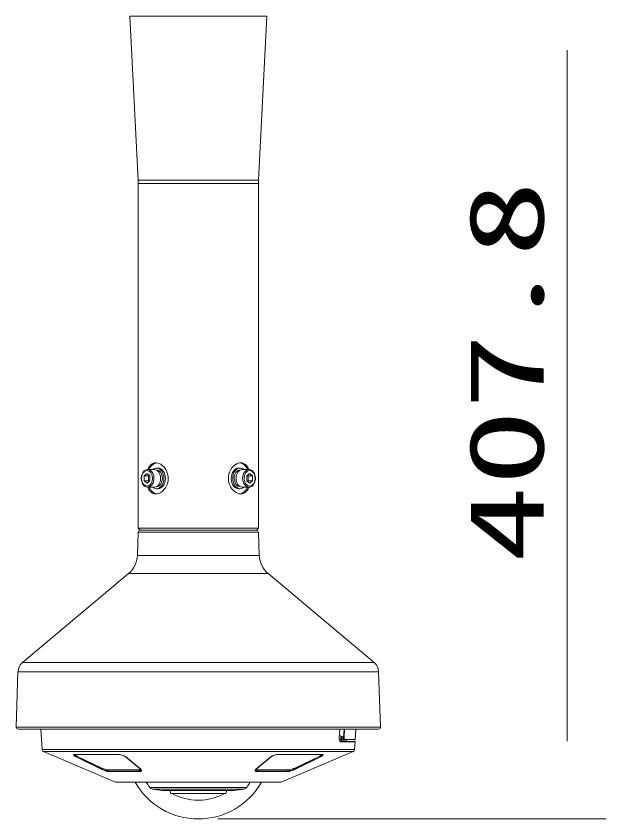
# Model space of a CAD drawing. Units: millimetres on the paper. Extents: x -62 to 64, y -59 to 59.
# Drawn here: x -23.61 to -4.63, y 12.12 to 37.94 of the extents above; entities that cross this region are included whole.
import ezdxf
from ezdxf.enums import TextEntityAlignment as Align

# ---------------------------------------------------------------- set-up
doc = ezdxf.new("R2010")
doc.units = ezdxf.units.MM
doc.layers.add('0-2_GAIKEI', color=4, linetype='Continuous', lineweight=9)
doc.layers.add('0-3_SUNPO', color=7, linetype='Continuous', lineweight=9)
doc.styles.add('ＭＳ ゴシック', font='')
doc.styles.get('ＭＳ ゴシック').set_extended_font_data('MS Gothic')

msp = doc.modelspace()

# ---------------------------------------------------------------- linework, layer by layer
at = {"layer": '0-2_GAIKEI', "color": 7}
for p, q in [((-19.684, 32.661), (-19.948, 37.943)), ((-15.811, 32.661), (-15.547, 37.943)), ((-19.682, 32.561), (-19.682, 21.477)), ((-15.814, 32.561), (-15.814, 21.477)), ((-19.682, 21.477), (-19.614, 21.409)), ((-15.814, 21.477), (-15.881, 21.409)), ((-19.683, 21.344), (-19.709, 20.597)), ((-15.812, 21.344), (-15.786, 20.597)), ((-19.994, 20.013), (-23.406, 17.15)), ((-15.501, 20.013), (-12.09, 17.15)), ((-23.548, 16.858), (-23.61, 15.077)), ((-11.947, 16.858), (-11.885, 15.077)), ((-11.949, 15.01), (-23.546, 15.01)), ((-22.774, 14.352), (-22.814, 15.01)), ((-12.701, 14.679), (-12.681, 15.01)), ((-12.721, 14.352), (-12.706, 14.597)), ((-20.413, 13.309), (-22.733, 14.295)), ((-15.082, 13.309), (-12.762, 14.295)), ((-20.413, 13.309), (-15.082, 13.309)), ((-15.108, 13.304), (-20.387, 13.304))]:
    msp.add_line(p, q, dxfattribs=at)
at = {"layer": '0-2_GAIKEI'}
for p, q in [((-19.948, 37.943), (-18.314, 37.943)), ((-18.314, 37.943), (-17.748, 37.943)), ((-17.182, 37.943), (-17.748, 37.943)), ((-17.182, 37.943), (-15.547, 37.943)), ((-19.684, 32.661), (-15.811, 32.661)), ((-19.682, 32.561), (-15.814, 32.561)), ((-19.374, 23.358), (-19.162, 23.358)), ((-19.094, 23.342), (-19.091, 23.342)), ((-19.091, 23.408), (-19.044, 23.408)), ((-16.404, 23.408), (-16.451, 23.408)), ((-16.401, 23.342), (-16.404, 23.342)), ((-16.121, 23.358), (-16.333, 23.358)), ((-19.585, 23.075), (-19.585, 23.078)), ((-19.327, 23.171), (-19.351, 23.152)), ((-16.168, 22.979), (-16.144, 22.998)), ((-15.91, 23.075), (-15.91, 23.071)), ((-19.374, 22.792), (-19.162, 22.792)), ((-19.094, 22.808), (-19.091, 22.808)), ((-19.091, 22.741), (-19.044, 22.741)), ((-16.404, 22.741), (-16.451, 22.741)), ((-16.401, 22.808), (-16.404, 22.808)), ((-16.121, 22.792), (-16.333, 22.792)), ((-15.815, 21.475), (-19.68, 21.475)), ((-15.812, 21.344), (-19.683, 21.344)), ((-15.879, 21.409), (-19.616, 21.409)), ((-15.786, 20.597), (-19.709, 20.597)), ((-15.501, 20.013), (-19.994, 20.013)), ((-23.406, 17.15), (-12.09, 17.15)), ((-23.548, 16.858), (-11.947, 16.858)), ((-11.885, 15.077), (-23.61, 15.077)), ((-13.197, 15.01), (-13.215, 14.739)), ((-13.195, 15.01), (-13.213, 14.739)), ((-13.058, 15.01), (-13.076, 14.742)), ((-13.042, 15.01), (-13.06, 14.741)), ((-13.213, 14.739), (-13.215, 14.739)), ((-13.209, 14.802), (-13.123, 14.773)), ((-13.162, 14.631), (-13.161, 14.786)), ((-13.155, 14.711), (-13.155, 14.784)), ((-13.155, 14.744), (-13.123, 14.744)), ((-13.123, 14.773), (-13.123, 14.744)), ((-13.076, 14.742), (-13.123, 14.744)), ((-13.076, 14.742), (-13.06, 14.741)), ((-13.184, 14.621), (-12.972, 14.621)), ((-13.177, 14.618), (-13.176, 14.618)), ((-13.176, 14.618), (-13.177, 14.618)), ((-13.176, 14.618), (-12.725, 14.618)), ((-13.162, 14.679), (-13.149, 14.678)), ((-13.158, 14.597), (-12.706, 14.597)), ((-13.149, 14.69), (-13.149, 14.678)), ((-13.123, 14.677), (-13.149, 14.678)), ((-13.06, 14.675), (-13.123, 14.677)), ((-13.096, 14.631), (-13.087, 14.631)), ((-12.718, 14.663), (-13.06, 14.675)), ((-12.701, 14.679), (-13.043, 14.691)), ((-12.972, 14.627), (-12.725, 14.618)), ((-22.774, 14.352), (-12.721, 14.352)), ((-22.733, 14.295), (-12.762, 14.295)), ((-20.347, 14.199), (-21.737, 14.199)), ((-20.875, 13.722), (-21.676, 14.118)), ((-21.659, 14.136), (-21.659, 14.149)), ((-20.859, 13.739), (-21.659, 14.136)), ((-20.091, 14.121), (-19.61, 13.725)), ((-20.082, 14.118), (-19.601, 13.722)), ((-15.413, 14.118), (-15.894, 13.722)), ((-15.404, 14.121), (-15.885, 13.725)), ((-15.152, 14.198), (-13.765, 14.198)), ((-13.758, 14.199), (-15.148, 14.199)), ((-14.648, 13.76), (-13.844, 14.145)), ((-14.636, 13.739), (-13.836, 14.136)), ((-14.62, 13.722), (-13.819, 14.118)), ((-13.836, 14.136), (-13.836, 14.149)), ((-13.75, 14.196), (-13.765, 14.198)), ((-20.631, 13.661), (-20.633, 13.697)), ((-15.829, 13.661), (-15.829, 13.697)), ((-14.636, 13.739), (-14.637, 13.766)), ((-20.621, 13.643), (-19.659, 13.643)), ((-15.836, 13.643), (-14.874, 13.643)), ((-19.305, 13.134), (-16.19, 13.134)), ((-18.898, 13.036), (-19.222, 13.084)), ((-19.222, 13.084), (-16.273, 13.084)), ((-16.597, 13.036), (-18.898, 13.036)), ((-18.888, 13.035), (-16.607, 13.035)), ((-18.633, 12.94), (-18.667, 13.035)), ((-18.633, 12.94), (-16.862, 12.94)), ((-16.862, 12.94), (-16.828, 13.035)), ((-16.597, 13.036), (-16.273, 13.084))]:
    msp.add_line(p, q, dxfattribs=at)
for points in [[(-19.398, 23.229), (-19.492, 23.152), (-19.492, 22.998), (-19.398, 22.921), (-19.304, 22.998), (-19.304, 23.152)], [(-16.097, 23.229), (-16.191, 23.152), (-16.191, 22.998), (-16.097, 22.921), (-16.003, 22.998), (-16.003, 23.152)]]:
    msp.add_lwpolyline(points, close=True, dxfattribs=at)
for points in [[(-19.492, 23.152), (-19.351, 23.152), (-19.351, 22.998)], [(-19.492, 22.998), (-19.351, 22.998), (-19.327, 22.979)], [(-16.003, 23.152), (-16.144, 23.152), (-16.168, 23.171)], [(-16.003, 22.998), (-16.144, 22.998), (-16.144, 23.152)], [(-13.215, 14.739), (-13.216, 14.72), (-13.215, 14.7), (-13.212, 14.676), (-13.207, 14.653), (-13.199, 14.633), (-13.19, 14.616), (-13.178, 14.604), (-13.172, 14.6), (-13.166, 14.598), (-13.158, 14.597)], [(-13.177, 14.618), (-13.182, 14.62), (-13.189, 14.626), (-13.197, 14.638), (-13.205, 14.657), (-13.211, 14.682), (-13.214, 14.714), (-13.213, 14.739)], [(-13.123, 14.677), (-13.123, 14.677), (-13.123, 14.678), (-13.123, 14.685), (-13.123, 14.744)], [(-13.06, 14.675), (-13.063, 14.676), (-13.066, 14.679), (-13.069, 14.684), (-13.072, 14.692), (-13.074, 14.701), (-13.076, 14.724), (-13.076, 14.742)], [(-13.043, 14.691), (-13.046, 14.691), (-13.049, 14.693), (-13.054, 14.7), (-13.057, 14.707), (-13.059, 14.716), (-13.06, 14.728), (-13.06, 14.741)], [(-13.192, 14.631), (-12.972, 14.631), (-12.972, 14.621)], [(-13.132, 14.631), (-13.139, 14.646), (-13.146, 14.67), (-13.147, 14.678)], [(-21.737, 14.199), (-21.752, 14.198), (-21.763, 14.194), (-21.766, 14.192), (-21.767, 14.188), (-21.766, 14.183), (-21.763, 14.176), (-21.756, 14.168), (-21.744, 14.158), (-21.728, 14.147), (-21.704, 14.133), (-21.676, 14.118)], [(-21.745, 14.196), (-21.73, 14.198), (-20.343, 14.198)], [(-21.739, 14.197), (-21.733, 14.188), (-21.723, 14.178), (-21.71, 14.168), (-21.695, 14.157), (-21.659, 14.136)], [(-21.727, 14.198), (-21.725, 14.193), (-21.72, 14.188), (-21.714, 14.182), (-21.698, 14.17), (-21.676, 14.158), (-21.651, 14.145)], [(-20.637, 13.697), (-20.655, 13.699), (-20.676, 13.702), (-20.7, 13.707), (-20.726, 13.714), (-20.779, 13.732), (-20.814, 13.746), (-20.847, 13.76), (-21.651, 14.145)], [(-20.347, 14.199), (-20.325, 14.199), (-20.301, 14.196), (-20.254, 14.189), (-20.208, 14.178), (-20.166, 14.163), (-20.129, 14.147), (-20.098, 14.129), (-20.082, 14.118)], [(-20.091, 14.121), (-20.112, 14.136), (-20.144, 14.152), (-20.185, 14.169), (-20.235, 14.183), (-20.283, 14.193), (-20.325, 14.197), (-20.343, 14.198)], [(-15.148, 14.199), (-15.178, 14.198), (-15.22, 14.193), (-15.262, 14.184), (-15.303, 14.173), (-15.346, 14.157), (-15.382, 14.138), (-15.398, 14.129), (-15.413, 14.118)], [(-15.404, 14.121), (-15.384, 14.135), (-15.355, 14.15), (-15.317, 14.167), (-15.268, 14.182), (-15.221, 14.191), (-15.179, 14.197), (-15.152, 14.198)], [(-13.768, 14.198), (-13.77, 14.193), (-13.775, 14.188), (-13.781, 14.182), (-13.797, 14.17), (-13.819, 14.158), (-13.844, 14.145)], [(-13.756, 14.197), (-13.763, 14.188), (-13.772, 14.178), (-13.785, 14.168), (-13.8, 14.157), (-13.835, 14.136), (-13.836, 14.136)], [(-13.758, 14.199), (-13.743, 14.198), (-13.732, 14.194), (-13.729, 14.192), (-13.728, 14.188), (-13.729, 14.183), (-13.732, 14.176), (-13.739, 14.168), (-13.751, 14.158), (-13.767, 14.147), (-13.791, 14.133), (-13.819, 14.118)], [(-20.621, 13.643), (-20.64, 13.644), (-20.661, 13.647), (-20.685, 13.652), (-20.711, 13.659), (-20.764, 13.675), (-20.821, 13.697), (-20.875, 13.722)], [(-20.631, 13.661), (-20.648, 13.662), (-20.667, 13.665), (-20.688, 13.67), (-20.711, 13.676), (-20.76, 13.693), (-20.811, 13.715), (-20.858, 13.739), (-20.859, 13.739), (-20.858, 13.766)], [(-20.631, 13.661), (-19.666, 13.661), (-19.666, 13.697)], [(-19.667, 13.697), (-19.65, 13.698), (-19.634, 13.7), (-19.624, 13.703), (-19.615, 13.706), (-19.607, 13.711), (-19.602, 13.717)], [(-19.666, 13.661), (-19.638, 13.663), (-19.625, 13.665), (-19.611, 13.671), (-19.6, 13.678), (-19.593, 13.686), (-19.591, 13.692), (-19.591, 13.699)], [(-19.659, 13.643), (-19.636, 13.644), (-19.62, 13.646), (-19.606, 13.65), (-19.595, 13.654), (-19.586, 13.659), (-19.58, 13.666), (-19.576, 13.673), (-19.575, 13.679), (-19.575, 13.685), (-19.577, 13.692), (-19.581, 13.7), (-19.593, 13.714), (-19.601, 13.722)], [(-19.591, 13.699), (-19.592, 13.703), (-19.597, 13.711), (-19.609, 13.723), (-19.61, 13.725)], [(-15.836, 13.643), (-15.855, 13.644), (-15.872, 13.646), (-15.887, 13.649), (-15.899, 13.654), (-15.909, 13.66), (-15.916, 13.667), (-15.92, 13.676), (-15.92, 13.686), (-15.915, 13.697), (-15.91, 13.706), (-15.902, 13.714), (-15.894, 13.722)], [(-15.904, 13.699), (-15.904, 13.703), (-15.898, 13.711), (-15.886, 13.723), (-15.885, 13.725)], [(-15.829, 13.661), (-15.855, 13.662), (-15.876, 13.667), (-15.885, 13.671), (-15.893, 13.676), (-15.898, 13.681), (-15.902, 13.686), (-15.904, 13.692), (-15.904, 13.699)], [(-15.828, 13.697), (-15.845, 13.698), (-15.861, 13.7), (-15.871, 13.703), (-15.88, 13.706), (-15.888, 13.711), (-15.894, 13.717)], [(-15.829, 13.661), (-14.864, 13.661), (-14.863, 13.697)], [(-14.874, 13.643), (-14.856, 13.644), (-14.834, 13.647), (-14.81, 13.652), (-14.756, 13.667), (-14.7, 13.686), (-14.646, 13.709), (-14.62, 13.722)], [(-14.864, 13.661), (-14.848, 13.662), (-14.829, 13.665), (-14.807, 13.67), (-14.759, 13.684), (-14.71, 13.704), (-14.672, 13.721), (-14.637, 13.739), (-14.636, 13.739)], [(-14.858, 13.697), (-14.84, 13.699), (-14.819, 13.702), (-14.795, 13.707), (-14.769, 13.714), (-14.716, 13.732), (-14.681, 13.746), (-14.648, 13.76)]]:
    msp.add_lwpolyline(points, dxfattribs=at)
at = {"layer": '0-2_GAIKEI', "color": 7}
for centre, radius, start, end in [((-21.682, 32.561), 2.001, 0, 2.8624), ((-13.813, 32.561), 2.001, 177.1376, 180), ((-19.616, 21.342), 0.0666, 90, 178), ((-15.879, 21.342), 0.0666, 2, 90), ((-20.508, 20.625), 0.8, 310, 358), ((-14.987, 20.625), 0.8, 182, 230), ((-23.148, 16.844), 0.4, 130, 178), ((-12.347, 16.844), 0.4, 2, 50), ((-23.546, 15.075), 0.0646, 178, 270), ((-11.949, 15.075), 0.0646, 270, 2), ((-22.707, 14.356), 0.0666, 183.5, 247), ((-12.788, 14.356), 0.0666, 293, 356.5), ((-20.387, 13.371), 0.0667, 247.0169, 269.9889), ((-17.748, 14.455), 2.333, 209.5721, 330.4279), ((-15.108, 13.371), 0.0667, 270.0111, 292.9832)]:
    msp.add_arc(centre, radius, start, end, dxfattribs=at)
at = {"layer": '0-2_GAIKEI'}
for centre, radius, start, end in [((-19.072, 23.286), 0.304, 128.902, 144.8377), ((-19.116, 23.341), 0.234, 90, 129.0605), ((-19.115, 23.321), 0.254, 87.1826, 90), ((-19.119, 23.281), 0.294, 67.817, 86.723), ((-19.158, 23.188), 0.395, 50.5309, 67.7591), ((-16.268, 23.102), 0.505, 127.4337, 152.6937), ((-16.348, 23.207), 0.373, 108.5545, 127.3817), ((-16.379, 23.297), 0.278, 90.3103, 108.514), ((-16.379, 23.342), 0.233, 67.9201, 90.2469), ((-16.389, 23.324), 0.253, 44.1433, 67.4242), ((-16.466, 23.249), 0.361, 27.3591, 44.067), ((-19.297, 23.108), 0.281, 139.4661, 157.928), ((-19.35, 23.152), 0.212, 121.3308, 139.2674), ((-19.373, 23.191), 0.168, 90.4431, 121.3803), ((-18.914, 23.185), 0.493, 152.1277, 159.399), ((-18.995, 23.229), 0.4, 144.5177, 152.2192), ((-19.236, 23.096), 0.516, 25.1337, 50.3548), ((-19.273, 23.075), 0.558, 332.3262, 25.443), ((-16.222, 23.075), 0.558, 152.3262, 205.443), ((-16.596, 23.179), 0.508, 20.7123, 27.7596), ((-16.121, 23.2), 0.159, 85.5955, 90), ((-16.123, 23.189), 0.169, 58.4265, 85.2356), ((-16.146, 23.152), 0.213, 40.3965, 58.4201), ((-16.199, 23.107), 0.283, 21.6797, 40.1992), ((-19.218, 23.077), 0.366, 157.9838, 179.7303), ((-19.217, 23.073), 0.367, 179.7692, 201.6323), ((-16.277, 23.073), 0.366, 337.9838, 359.7303), ((-16.278, 23.076), 0.367, 359.7692, 21.6323), ((-19.296, 23.043), 0.283, 201.6797, 220.1992), ((-19.35, 22.998), 0.213, 220.3965, 238.4201), ((-19.373, 22.961), 0.169, 238.4265, 265.2355), ((-19.374, 22.95), 0.159, 265.5955, 270), ((-18.899, 22.971), 0.508, 200.7123, 207.7595), ((-19.029, 22.9), 0.361, 207.3591, 224.067), ((-19.228, 23.047), 0.505, 307.4337, 332.6937), ((-16.259, 23.054), 0.516, 205.1337, 230.3548), ((-16.5, 22.921), 0.4, 324.5177, 332.2192), ((-16.582, 22.965), 0.493, 332.1277, 339.399), ((-16.122, 22.959), 0.168, 270.4431, 301.3803), ((-16.145, 22.997), 0.212, 301.3308, 319.2674), ((-16.198, 23.042), 0.281, 319.4661, 337.928), ((-19.106, 22.826), 0.253, 224.1433, 247.4242), ((-19.116, 22.808), 0.233, 247.9201, 270.2469), ((-19.117, 22.853), 0.278, 270.3103, 288.514), ((-19.147, 22.943), 0.373, 288.5545, 307.3817), ((-16.337, 22.962), 0.395, 230.5309, 247.7591), ((-16.376, 22.869), 0.294, 247.817, 266.723), ((-16.38, 22.828), 0.254, 267.1826, 270), ((-16.379, 22.809), 0.234, 270, 309.0605), ((-16.423, 22.864), 0.304, 308.902, 324.8377), ((-13.122, 14.711), 0.0333, 180.0114, 228.568), ((-13.122, 14.71), 0.0333, 228.5794, 268), ((-12.726, 14.598), 0.02, 356.5, 88.0002), ((-12.718, 14.68), 0.0167, 268, 356.5), ((-21.73, 14.212), 0.0144, 242.848, 269.7939), ((-20.083, 14.131), 0.0135, 231.5487, 271.2491), ((-15.412, 14.131), 0.0135, 268.7509, 308.4514), ((-15.152, 14.205), 0.0069, 271.4652, 309.745), ((-19.602, 13.735), 0.0135, 231.5721, 271.2801), ((-15.893, 13.735), 0.0135, 268.7199, 308.4279), ((-17.748, 14.304), 1.948, 210.8814, 216.9295), ((-17.748, 14.304), 1.948, 323.0705, 329.1186), ((-19.204, 13.21), 0.127, 216.9295, 261.5), ((-18.888, 13.102), 0.0667, 261.5002, 269.9998), ((-17.748, 14.467), 1.744, 241.0517, 298.9483), ((-16.607, 13.102), 0.0667, 270.0002, 278.4998), ((-16.292, 13.21), 0.127, 278.5, 323.0705)]:
    msp.add_arc(centre, radius, start, end, dxfattribs=at)
for centre, major_axis, ratio, start_param, end_param in [((-19.044, 23.075), (0, 0.5), 0.707107, 0.099525, 0.968342), ((-16.451, 23.075), (0, -0.5), 0.707107, 2.173251, 3.042067), ((-19.374, 23.075), (0, 0.283), 0.707107, 3.141629, 6.283222), ((-19.091, 23.075), (0, -0.333), 0.707107, 3.141593, 3.696404), ((-19.162, 23.075), (0, -0.283), 0.707107, 1.570796, 3.141593), ((-19.091, 23.075), (0, -0.333), 0.707107, 1.570796, 3.141593), ((-19.091, 23.075), (0, -0.267), 0.707107, 1.570796, 3.141593), ((-19.044, 23.075), (0, -0.333), 0.707107, 1.570796, 3.141593), ((-16.451, 23.075), (0, 0.333), 0.707107, 6.283185, 7.853982), ((-16.404, 23.075), (0, 0.333), 0.707107, 6.283185, 7.853982), ((-16.404, 23.075), (0, 0.267), 0.707107, 6.283185, 7.853982), ((-16.333, 23.075), (0, 0.283), 0.707107, 0, 1.570796), ((-16.404, 23.075), (0, 0.333), 0.707107, 5.728374, 6.283185), ((-16.121, 23.075), (0, -0.283), 0.707107, 3.141629, 6.283222), ((-19.162, 23.075), (0, 0.283), 0.707107, 3.141593, 4.712389), ((-19.091, 23.075), (0, 0.267), 0.707107, 3.141593, 4.712389), ((-19.091, 23.075), (0, 0.333), 0.707107, 3.141593, 4.712389), ((-19.044, 23.075), (0, 0.333), 0.707107, 3.141593, 4.712389), ((-16.451, 23.075), (0, -0.333), 0.707107, 4.712389, 6.283185), ((-16.404, 23.075), (0, -0.333), 0.707107, 4.712389, 6.283185), ((-16.404, 23.075), (0, -0.267), 0.707107, 4.712389, 6.283185), ((-16.333, 23.075), (0, -0.283), 0.707107, 4.712389, 6.283185), ((-19.044, 23.075), (0, 0.5), 0.707107, 2.173251, 3.042067), ((-19.091, 23.075), (0, 0.333), 0.707107, 2.586781, 3.141593), ((-16.451, 23.075), (0, -0.5), 0.707107, 0.099525, 0.968342), ((-16.404, 23.075), (0, -0.333), 0.707107, 6.283185, 6.837996), ((-13.176, 14.598), (0, -0.02), 0.91034, 1.509852, 3.103418), ((-13.115, 14.726), (-0.002, -0.108), 0.504301, 5.305276, 5.805009), ((-13.059, 14.692), (0, -0.0167), 0.932237, 6.283185, 7.825433), ((-21.669, 14.136), (-0.0089, -0.0179), 0.474096, 0.228729, 1.76347), ((-20.343, 14.218), (0, 0.02), 0.545978, 2.740167, 3.141593), ((-13.826, 14.136), (0.0089, -0.0179), 0.474094, 4.519716, 6.054457), ((-13.765, 14.218), (0, 0.02), 0.837799, 3.141761, 3.543018), ((-20.869, 13.74), (-0.0089, -0.0179), 0.47411, 0.228249, 1.763478), ((-17.742, 13.742), (-3.476, -0.032), 0.009256, 0.586897, 0.983813), ((-17.753, 13.742), (-3.476, 0.032), 0.009256, 2.157779, 2.554695), ((-14.626, 13.74), (0.0089, -0.0179), 0.474096, 4.519716, 6.054939), ((-20.615, 13.662), (0, -0.02), 0.832639, 4.747296, 5.88176), ((-19.655, 13.662), (0, -0.02), 0.55381, 4.747297, 5.881762), ((-15.84, 13.662), (0, -0.02), 0.553816, 0.401426, 1.53589), ((-14.88, 13.662), (0, -0.02), 0.832643, 0.40143, 1.535894)]:
    msp.add_ellipse(centre, major_axis=major_axis, ratio=ratio, start_param=start_param, end_param=end_param, dxfattribs=at)
for centre, major_axis in [((-19.398, 23.075), (0, 0.25)), ((-16.097, 23.075), (0, -0.25))]:
    msp.add_ellipse(centre, major_axis=major_axis, ratio=0.707107, dxfattribs=at)
at = {"layer": '0-3_SUNPO'}
for p, q in [((-5.885, 14.623), (-5.885, 36.847)), ((-17.123, 12.123), (-4.635, 12.123))]:
    msp.add_line(p, q, dxfattribs=at)

# ---------------------------------------------------------------- texts
at = {"layer": '0-3_SUNPO', "style": 'ＭＳ ゴシック', "width": 1.5}
msp.add_text('407.8', height=2.405, rotation=90, dxfattribs=at).set_placement((-5.922, 20.378), align=Align.BOTTOM_LEFT)

doc.saveas('drawing.dxf')
